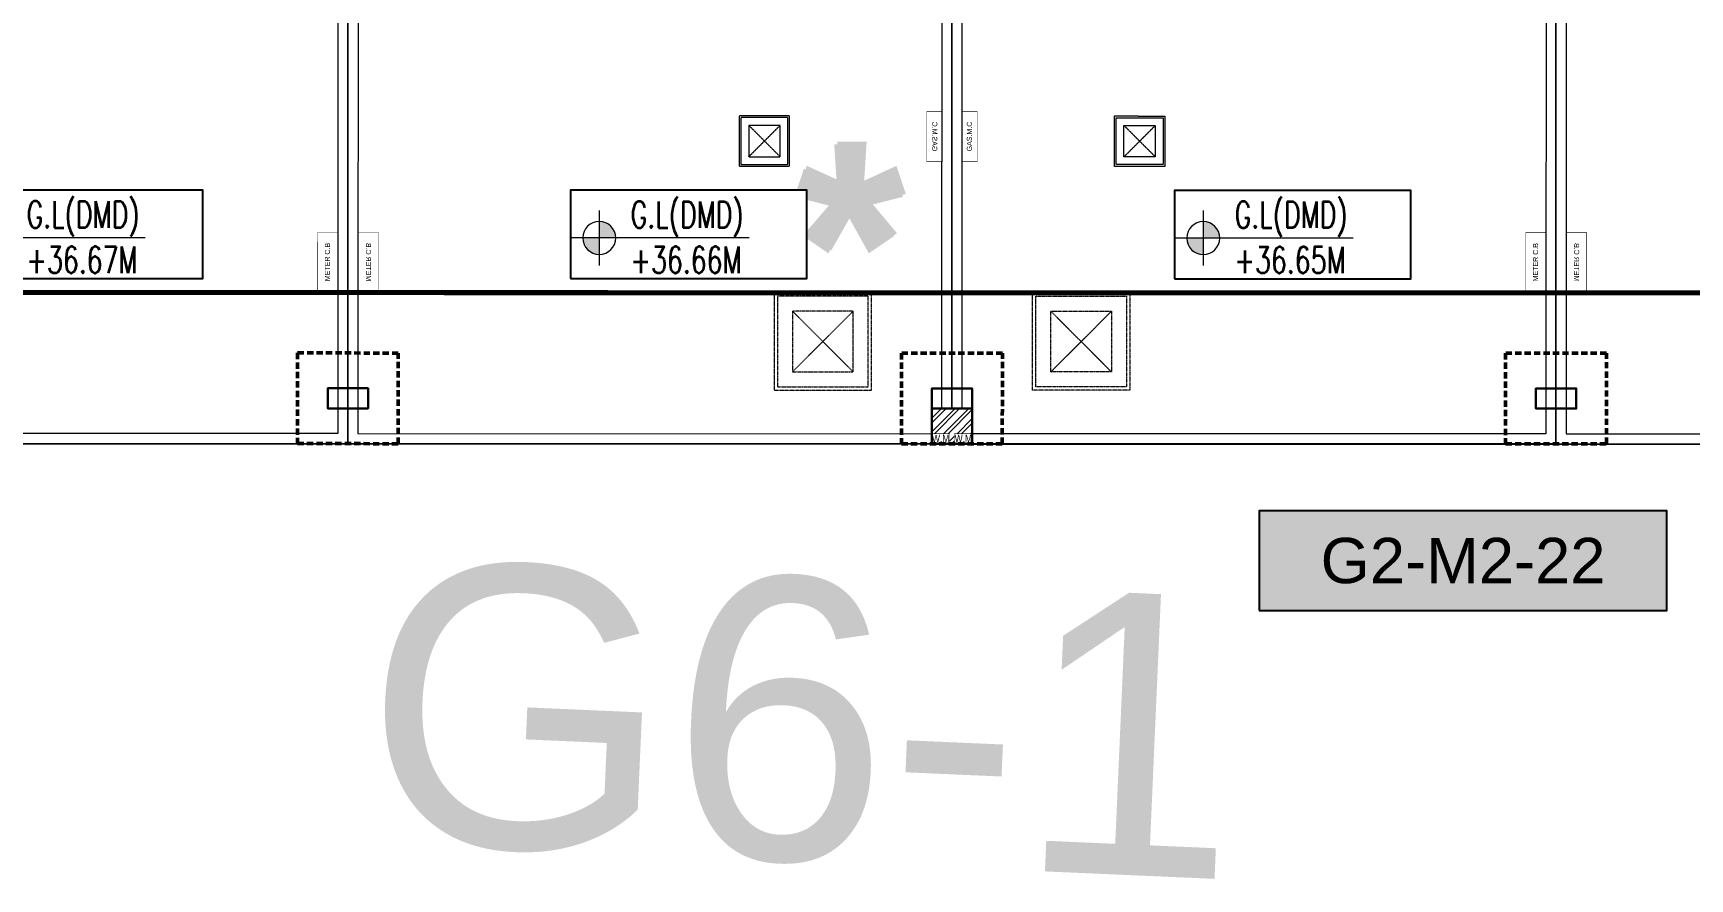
# Model space of a CAD drawing. Header units: centimetres. Extents: x -6122352 to 6876996, y -1694241 to 2592194.
# Drawn here: x 230954 to 247411, y -70509 to -62115 of the extents above; entities that cross this region are included whole.
import ezdxf
from ezdxf.enums import TextEntityAlignment as Align
from ezdxf.xclip import XClip

# ---------------------------------------------------------------- set-up
doc = ezdxf.new("R2010")
doc.units = ezdxf.units.CM
doc.header["$MEASUREMENT"] = 0
doc.header["$XCLIPFRAME"] = 2
for name, pattern in [('23585-XR-AR-END-SETTING OUT PLAN$0$HIDDEN', [0.375, 0.25, -0.125]), ('DASHED2', [0.375, 0.25, -0.125]), ('XR-AR-END-SETTING OUT PLAN$0$23261-XR-AR-SI-GF$0$HIDDEN', [0.375, 0.25, -0.125])]:
    doc.linetypes.add(name, pattern=pattern)
doc.layers.add('08-Compound Wall-4', color=7, linetype='Continuous', lineweight=25, true_color=0xff4405)
for name, color, linetype, lineweight in [('23585-XR-AR-102-6P-GF$0$A-FLOR-XREF', 7, 'Continuous', 9), ('23585-XR-AR-DAMAC PLOT LIMITS$0$1-Mid units', 41, 'Continuous', 5), ('23585-XR-AR-END-SETTING OUT PLAN$0$A-FLOR-UNDR', 8, '23585-XR-AR-END-SETTING OUT PLAN$0$HIDDEN', 5), ('23585-XR-AR-MID-ANNO-GF$0$945-4P-1-101-GROUND FLOOR PLAN$0$XR-MIDDLE-GROUND FLOOR PLAN$0$XR-MIDDLE-GROUND FLOOR PLAN$0$-DR-RW', 6, 'Continuous', 5), ('23585-XR-AR-MID-ANNO-GF$0$945-4P-1-101-GROUND FLOOR PLAN$0$XR-MIDDLE-GROUND FLOOR PLAN$0$XR-MIDDLE-GROUND FLOOR PLAN$0$S-ANNO-TXT', 3, 'Continuous', 25), ('23585-XR-AR-WATER METER$0$A-WALL', 7, 'Continuous', 30), ('23585-XR-AR-WATER METER$0$A-WALL-PATT', 8, 'Continuous', 5), ('23585-XR-AR-WATER METER$0$XR-END-GROUND FLOOR PLAN$0$XR-END-GROUND FLOOR PLAN$0$A-FLOR-PATT_EXT', 8, 'Continuous', 5), ('23585-XR-AR-WATER METER$0$XR-END-GROUND FLOOR PLAN$0$XR-MIDDLE TYPE 2-GROUND FLOOR PLAN$0$XR-MIDDLE-GROUND FLOOR PLAN$0$-DR-RW', 6, 'Continuous', 5), ('23585-XR-AR-WATER METER$0$XR-END-GROUND FLOOR PLAN$0$XR-MIDDLE TYPE 2-GROUND FLOOR PLAN$0$XR-MIDDLE-GROUND FLOOR PLAN$0$S-ANNO-TXT', 3, 'Continuous', 25), ('@ Foundations', 4, 'DASHED2', 50), ('A-ANNO-TEXT', 3, 'Continuous', 25), ('XR-AR-MID-SETTING OUT FOR MASTER$0$23585-XR-AR-MID-GROUND FLOOR$0$A-FLOR-PATT', 8, 'Continuous', 5), ('XR-AR-MID-SETTING OUT FOR MASTER$0$23585-XR-AR-MID-GROUND FLOOR$0$S-COLS', 51, 'Continuous', 40), ('XREF1$0$36-TAGLVL', 23, 'Continuous', 9)]:
    doc.layers.add(name, color=color, linetype=linetype, lineweight=lineweight)
for name, color, linetype in [('23585-XR-AR-BOUNDARY WALLS AND SETBACKS$0$setback', 7, 'XR-AR-END-SETTING OUT PLAN$0$23261-XR-AR-SI-GF$0$HIDDEN'), ('23585-XR-AR-MID-ANNO-GF$0$945-4P-1-101-GROUND FLOOR PLAN$0$XR-MIDDLE-GROUND FLOOR PLAN$0$XR-MIDDLE-GROUND FLOOR PLAN$0$-LPG-CABINET', 6, 'Continuous'), ('@MI-MEP', 7, 'Continuous'), ('@MI-REF LAYER', 7, 'Continuous'), ('B_TH_4', 7, 'Continuous'), ('PANEL-TAGS', 7, 'Continuous'), ('XR-AR-MID-SETTING OUT FOR MASTER$0$23585-XR-AR-MID-GROUND FLOOR$0$GS-HATCH-FLOOR TILE', 251, 'Continuous'), ('XREF1$0$S-LEVELS', 2, 'Continuous'), ('XREF1$0$TYPICAL NEW PROFILE', 3, 'Continuous')]:
    doc.layers.add(name, color=color, linetype=linetype)
doc.styles.add('23585-XR-AR-MALDIVE-1$0$Arial', font='arialbd.ttf')
doc.styles.add('23585-XR-AR-MALDIVE-2$0$Arial', font='arialbd.ttf')
doc.styles.add('23585-XR-AR-MID-ANNO-GF$0$SDC-TEXT', font='arial.ttf')
doc.styles.add('23585-XR-AR-WATER METER$0$XR-END-GROUND FLOOR PLAN$0$XR-MIDDLE TYPE 2-GROUND FLOOR PLAN$0$XR-MIDDLE-GROUND FLOOR PLAN$0$Arial_1', font='arial.ttf', dxfattribs={"height": 0.002951})
doc.styles.add('Arial', font='arialbd.ttf')
doc.styles.add('PANELTAG_STYLE', font='arial.ttf')
doc.styles.add('XREF1$0$DLT_TEXT', font='romans.shx', dxfattribs={"width": 0.7})

# ---------------------------------------------------------------- blocks, each defined once
blk = doc.blocks.new('23585-XR-AR-BOUNDARY WALLS AND SETBACKS')
at = {"layer": '23585-XR-AR-BOUNDARY WALLS AND SETBACKS$0$setback', "ltscale": 40, "const_width": 0.05}
blk.add_lwpolyline([(496589.304, 2769016.814), (496574.927, 2769029.987), (496579.082, 2769034.522), (496583.135, 2769038.945), (496587.189, 2769043.369), (496591.242, 2769047.793), (496595.295, 2769052.217), (496599.449, 2769056.75), (496613.826, 2769043.576), (496609.673, 2769039.043), (496605.619, 2769034.619), (496601.566, 2769030.196), (496597.512, 2769025.772), (496593.459, 2769021.348)], close=True, dxfattribs=at)
blk = doc.blocks.new('A$C9d9485f6')
at = {"layer": 'A-ANNO-TEXT', "rotation": 312.4881850805905}
blk.add_blockref('23585-XR-AR-BOUNDARY WALLS AND SETBACKS', (-2377088.535, -1504219.252), dxfattribs=at)
blk = doc.blocks.new('23585-XR-AR-DAMAC PLOT LIMITS')
at = {"layer": '23585-XR-AR-DAMAC PLOT LIMITS$0$1-Mid units', "color": 251, "true_color": 0x636466}
for points in [[(496589.03, 2769049.82), (496593.083, 2769054.243), (496610.779, 2769038.03), (496606.725, 2769033.606)], [(496584.977, 2769045.396), (496589.03, 2769049.82), (496606.725, 2769033.606), (496602.672, 2769029.182)], [(496580.923, 2769040.972), (496584.977, 2769045.396), (496602.672, 2769029.182), (496598.618, 2769024.758)], [(496576.87, 2769036.549), (496580.923, 2769040.972), (496598.618, 2769024.758), (496594.565, 2769020.335)]]:
    blk.add_lwpolyline(points, close=True, dxfattribs=at)
blk = doc.blocks.new('A$Cf093b529')
at = {"layer": 'A-ANNO-TEXT'}
blk.add_blockref('23585-XR-AR-DAMAC PLOT LIMITS', (-495391.99, -2768603.442), dxfattribs=at)
blk = doc.blocks.new('XR-AR-MID-SETTING OUT FOR MASTER$0$23585-XR-AR-MID-GROUND FLOOR$0$945-4P-1-101-GROUND FLOOR PLAN$0$XR-MIDDLE-CAR PARK HATCH')
at = {"layer": 'XR-AR-MID-SETTING OUT FOR MASTER$0$23585-XR-AR-MID-GROUND FLOOR$0$A-FLOR-PATT'}
blk.add_lwpolyline([(9250, 100), (9250, 5500), (15050, 5503), (15050, 100)], close=True, dxfattribs=at)
blk = doc.blocks.new('XR-AR-MID-SETTING OUT FOR MASTER$0$23585-XR-AR-MID-GROUND FLOOR$0$A$C08698786')
at = {"layer": 'XR-AR-MID-SETTING OUT FOR MASTER$0$23585-XR-AR-MID-GROUND FLOOR$0$S-COLS', "color": 252, "lineweight": 30}
for points in [[(-200, 550), (200, 550), (200, 350), (-200, 350)], [(5800, 550), (6200, 550), (6200, 350), (5800, 350)]]:
    blk.add_lwpolyline(points, close=True, dxfattribs=at)
blk = doc.blocks.new('23585-XR-AR-END-SETTING OUT PLAN$0$MH-800')
at = {"ltscale": 5}
for p, q in [((-294, -651), (306, -51)), ((-294, -51), (306, -651))]:
    blk.add_line(p, q, dxfattribs=at)
for points in [[(-477, 132), (-477, -833), (488, -833), (488, 132)], [(-444, 99), (-444, -801), (456, -801), (456, 99)], [(-294, -51), (-294, -651), (306, -651), (306, -51)]]:
    blk.add_lwpolyline(points, close=True, dxfattribs=at)
blk = doc.blocks.new('XR-AR-MID-SETTING OUT FOR MASTER')
at = {"layer": '23585-XR-AR-MID-ANNO-GF$0$945-4P-1-101-GROUND FLOOR PLAN$0$XR-MIDDLE-GROUND FLOOR PLAN$0$XR-MIDDLE-GROUND FLOOR PLAN$0$-DR-RW', "ltscale": 100, "const_width": 5}
blk.add_lwpolyline([(5900, 1500), (5700, 1500), (5700, 2100), (5900, 2100)], close=True, dxfattribs=at)
at = {"layer": '23585-XR-AR-MID-ANNO-GF$0$945-4P-1-101-GROUND FLOOR PLAN$0$XR-MIDDLE-GROUND FLOOR PLAN$0$XR-MIDDLE-GROUND FLOOR PLAN$0$-LPG-CABINET', "ltscale": 100, "const_width": 5}
blk.add_lwpolyline([(250, 3300), (250, 2800), (100, 2800), (100, 3300)], close=True, dxfattribs=at)
at = {"layer": '08-Compound Wall-4', "ltscale": 100}
blk.add_blockref('XR-AR-MID-SETTING OUT FOR MASTER$0$23585-XR-AR-MID-GROUND FLOOR$0$945-4P-1-101-GROUND FLOOR PLAN$0$XR-MIDDLE-CAR PARK HATCH', (-9150, 0), dxfattribs=at)
at = {"layer": '23585-XR-AR-END-SETTING OUT PLAN$0$A-FLOR-UNDR', "color": 8, "ltscale": 100, "xscale": -0.5182770836547854, "yscale": 0.5182770836547854, "zscale": 0.5182770836547854, "rotation": 270.0000009865863}
blk.add_blockref('23585-XR-AR-END-SETTING OUT PLAN$0$MH-800', (2045, 3001, 0), dxfattribs=at)
at = {"layer": '23585-XR-AR-END-SETTING OUT PLAN$0$A-FLOR-UNDR', "color": 8, "ltscale": 100, "xscale": -1, "rotation": 270.0000009865863}
blk.add_blockref('23585-XR-AR-END-SETTING OUT PLAN$0$MH-800', (1634, 1009), dxfattribs=at)
at = {"layer": 'XR-AR-MID-SETTING OUT FOR MASTER$0$23585-XR-AR-MID-GROUND FLOOR$0$GS-HATCH-FLOOR TILE', "color": 8}
blk.add_blockref('XR-AR-MID-SETTING OUT FOR MASTER$0$23585-XR-AR-MID-GROUND FLOOR$0$A$C08698786', (0, 0), dxfattribs=at)
at = {"layer": '23585-XR-AR-MID-ANNO-GF$0$945-4P-1-101-GROUND FLOOR PLAN$0$XR-MIDDLE-GROUND FLOOR PLAN$0$XR-MIDDLE-GROUND FLOOR PLAN$0$S-ANNO-TXT', "color": 3, "style": '23585-XR-AR-MID-ANNO-GF$0$SDC-TEXT'}
for s, p in [('GAS.M.C', (172, 3050)), ('METER C.B', (5796, 1803))]:
    blk.add_text(s, height=50, rotation=90, dxfattribs=at).set_placement(p, align=Align.MIDDLE)
blk = doc.blocks.new('MID UNIT')
at = {"xscale": 0.001, "yscale": 0.001, "zscale": 0.001}
blk.add_blockref('XR-AR-MID-SETTING OUT FOR MASTER', (0, 0), dxfattribs=at)
blk = doc.blocks.new('TH_4')
blk.add_blockref('MID UNIT', (495802.305, 2769130.514))
at = {"xscale": -1}
blk.add_blockref('MID UNIT', (495826.305, 2769130.514), dxfattribs=at)
blk.add_blockref('MID UNIT', (495814.305, 2769130.514), dxfattribs=at)
blk.add_blockref('MID UNIT', (495814.305, 2769130.514))
at = {"insert": (495813.305, 2769133.514), "char_height": 2, "attachment_point": 2, "style": 'Arial'}
blk.add_mtext('\\pxqc;*', dxfattribs=at)
blk = doc.blocks.new('A$C780da55d')
at = {"insert": (18.622, 2.622), "char_height": 2, "attachment_point": 2, "style": '23585-XR-AR-MALDIVE-1$0$Arial'}
blk.add_mtext('\\pxqc;*', dxfattribs=at)
at = {"layer": 'B_TH_4', "xscale": 1.000039159572381, "yscale": 1.000039159572381, "zscale": 1.000039159572381}
blk.add_blockref('TH_4', (-495814.07, -2769239.302), dxfattribs=at)
blk = doc.blocks.new('23585-XR-AR-WATER METER')
blk.add_wipeout([(-200, 0), (200, 0), (200, 350), (-200, 350)])
at = {"layer": '23585-XR-AR-WATER METER$0$A-WALL-PATT'}
h = blk.add_hatch(dxfattribs=at)
h.set_pattern_fill('ANSI32', color=252, scale=10)
h.set_pattern_definition([(45, (-9150, -4e-08), (-67.3519, 67.3519), []), (45, (-9105.1, -4e-08), (-67.3519, 67.3519), [])])
h.paths.add_polyline_path([(-200, 350), (-200, 100), (-25, 100), (-25, 0), (25, 0), (25, 100), (200, 100), (200, 350)])
at = {"layer": '23585-XR-AR-WATER METER$0$A-WALL'}
blk.add_lwpolyline([(-200, 0), (200, 0), (200, 350), (-200, 350)], close=True, dxfattribs=at)
at = {"layer": '23585-XR-AR-WATER METER$0$XR-END-GROUND FLOOR PLAN$0$XR-END-GROUND FLOOR PLAN$0$A-FLOR-PATT_EXT'}
blk.add_line((100, 0), (-100, 0), dxfattribs=at)
at = {"layer": '23585-XR-AR-WATER METER$0$XR-END-GROUND FLOOR PLAN$0$XR-MIDDLE TYPE 2-GROUND FLOOR PLAN$0$XR-MIDDLE-GROUND FLOOR PLAN$0$-DR-RW', "ltscale": 100, "const_width": 5}
for points in [[(-200, 0), (-200, 100), (-25, 100), (-25, 0)], [(25, 0), (25, 100), (200, 100), (200, 0)]]:
    blk.add_lwpolyline(points, close=True, dxfattribs=at)
at = {"layer": '23585-XR-AR-WATER METER$0$XR-END-GROUND FLOOR PLAN$0$XR-MIDDLE TYPE 2-GROUND FLOOR PLAN$0$XR-MIDDLE-GROUND FLOOR PLAN$0$S-ANNO-TXT', "style": '23585-XR-AR-WATER METER$0$XR-END-GROUND FLOOR PLAN$0$XR-MIDDLE TYPE 2-GROUND FLOOR PLAN$0$XR-MIDDLE-GROUND FLOOR PLAN$0$Arial_1', "width": 0.8}
for p in [(-112, 52), (113, 52)]:
    blk.add_text('W.M', height=75, dxfattribs=at).set_placement(p, align=Align.MIDDLE)
blk = doc.blocks.new('23585-XR-AR-MALDIVE-2$0$TH_4')
blk.add_blockref('A$C780da55d', (495794.655, 2769130.864))
at = {"layer": '@ Foundations', "linetype": 'DASHED2', "ltscale": 0.25, "elevation": 0}
for points in [[(495808.806, 2769131.414), (495807.805, 2769131.414), (495807.805, 2769130.514), (495808.806, 2769130.514)], [(495820.806, 2769131.414), (495819.805, 2769131.414), (495819.805, 2769130.514), (495820.806, 2769130.514)]]:
    blk.add_lwpolyline(points, close=True, dxfattribs=at)
at = {"layer": '23585-XR-AR-102-6P-GF$0$A-FLOR-XREF', "xscale": 0.001, "yscale": 0.001, "zscale": 0.001}
blk.add_blockref('23585-XR-AR-WATER METER', (495814.306, 2769130.514), dxfattribs=at)
at = {"layer": '@ Foundations', "linetype": 'DASHED2', "ltscale": 0.25, "elevation": 0}
blk.add_lwpolyline([(495814.806, 2769131.414), (495813.805, 2769131.414), (495813.805, 2769130.514), (495814.806, 2769130.514)], close=True, dxfattribs=at)
blk = doc.blocks.new('A$C4721b5b5')
at = {"color": 1, "true_color": 0xeb0000, "const_width": 0.01}
blk.add_lwpolyline([(33.15, 0), (27.15, 0), (21.15, 0), (15.15, 0), (9.15, 0), (0, 0), (0, 24), (9.15, 24), (15.15, 24), (21.15, 24), (27.15, 24), (33.15, 24), (42.298, 24), (42.297, 0)], close=True, dxfattribs=at)
blk = doc.blocks.new('XREF1$0$LVL  ATTR')
at = {"color": 7}
blk.add_wipeout([(-0.337, 0.384), (1.897, 0.384), (1.897, -0.45), (-0.337, -0.45)], dxfattribs=at)
at = {"layer": 'XREF1$0$36-TAGLVL', "extrusion": (-4.88814e-07, 1.40652e-17, 1)}
h = blk.add_hatch(color=252, dxfattribs=at)
h.paths.add_polyline_path([(-0.065, 0.156, 0.414214), (-0.222, 0), (-0.065, 0)])
h.paths.add_polyline_path([(0.091, 0), (-0.065, 0), (-0.065, -0.156, 0.414214)])
for p, q in [((-0.065, -0.26), (-0.065, 0.26)), ((1.351, 0, 0), (-0.325, 0, 0))]:
    blk.add_line(p, q, dxfattribs=at)
blk.add_circle((-0.065, 0, 0), 0.156, dxfattribs=at)
at = {"layer": 'XREF1$0$S-LEVELS', "color": 1}
blk.add_lwpolyline([(-0.337, 0.384), (1.897, 0.384), (1.897, -0.45), (-0.337, -0.45)], close=True, dxfattribs=at)
at = {"layer": 'XREF1$0$TYPICAL NEW PROFILE', "color": 3, "style": 'XREF1$0$DLT_TEXT', "width": 0.7}
for tag, p in [('+0.00M', (0.241, 0.067, 0)), ('S.S.L', (0.241, -0.345, 0))]:
    blk.add_attdef(tag, p, '', height=0.25, dxfattribs=at)
blk = doc.blocks.new('A$C01f2c052')
at = {"color": 1, "true_color": 0xeb0000, "const_width": 0.01}
blk.add_lwpolyline([(33.15, 0.639), (27.15, 0.639), (21.15, 0.639), (15.15, 0.639), (9.15, 0.639), (0, 0.639), (0, 24.639), (9.15, 24.639), (15.15, 24.639), (21.15, 24.639), (27.15, 24.639), (33.15, 24.639), (42.298, 24.639), (42.297, 0.639)], close=True, dxfattribs=at)
blk = doc.blocks.new('PANELTAG')
at = {"layer": 'PANEL-TAGS', "color": 1}
blk.add_lwpolyline([(-13.5, -3.3), (13.5, -3.3), (13.5, 3.3), (-13.5, 3.3)], close=True, dxfattribs=at)
at = {"layer": 'PANEL-TAGS', "color": 40, "true_color": 0xffd700}
blk.add_solid([(-13.5, -3.3), (13.5, -3.3), (-13.5, 3.3), (13.5, 3.3)], dxfattribs=at)
at = {"layer": 'PANEL-TAGS', "color": 5, "style": 'PANELTAG_STYLE'}
blk.add_attdef('TAGNO', text='', height=3, dxfattribs=at).set_placement((0, 0), align=Align.CENTER)

msp = doc.modelspace()

# ---------------------------------------------------------------- block references
at = {"layer": '@MI-REF LAYER', "xscale": 1000, "yscale": 1000, "zscale": 1000}
msp.add_blockref('A$C9d9485f6', (-23958.95046, 48155.57226), dxfattribs=at)
at = {"layer": '@MI-REF LAYER', "xscale": 1000, "yscale": 1000, "zscale": 1000, "rotation": 312.4882903633292}
msp.add_blockref('A$Cf093b529', (-891608.73293, 539022.72011), dxfattribs=at)
at = {"layer": 'PANEL-TAGS'}
ref = msp.add_blockref('PANELTAG', (245157.94012, -67349.63561), dxfattribs=dict(at, xscale=150, yscale=150, zscale=150))
ref.add_attrib('TAGNO', 'G2-M2-22', dxfattribs={"color": 5, "height": 450, "style": 'PANELTAG_STYLE'}).set_placement((245157.94012, -67349.63561), align=Align.MIDDLE_CENTER)

# ---------------------------------------------------------------- texts
at = {"layer": '@MI-REF LAYER', "insert": (238597.15433, -68948.47026), "char_height": 2800, "attachment_point": 5, "rotation": 357.488290363, "style": '23585-XR-AR-MALDIVE-2$0$Arial'}
msp.add_mtext('\\A1;{\\fArial|b0|i0|c0|p34;G6-1}', dxfattribs=at)

# ---------------------------------------------------------------- next in the draw order: block references
at = {"layer": '@MI-REF LAYER'}
ref = msp.add_blockref('23585-XR-AR-MALDIVE-2$0$TH_4', (-496065279.17202, -2769108736.02454), dxfattribs=dict(at, xscale=999.9999999999999, yscale=999.9999999999999, zscale=999.9999999999999, rotation=359.9898394798748))
XClip(ref).set_block_clipping_path([(495793.2155861144, 2769130.5138542922), (495835.2528588839, 2769130.5138520016), (495835.2536825731, 2769154.4537907955), (495826.3054985607, 2769154.4138743416), (495820.3057792054, 2769154.4138282165), (495814.3054913876, 2769154.4138067807), (495808.3054867608, 2769154.4137730021), (495802.3056271335, 2769154.4138743337), (495793.2155869144, 2769154.4538613143)])

# ---------------------------------------------------------------- next in the draw order: block references
at = {"layer": '@MI-MEP', "color": 10, "xscale": 1000, "yscale": 1000, "zscale": 1000, "rotation": 359.9898395876862}
msp.add_blockref('A$C4721b5b5', (218931.05523, -66187.09152), dxfattribs=at)

# ---------------------------------------------------------------- next in the draw order: block references
at = {"layer": '@MI-REF LAYER', "color": 7}
ref = msp.add_blockref('XREF1$0$LVL  ATTR', (230646.10129, -64146.25639, 0), dxfattribs=dict(at, xscale=-1051.480567989675, yscale=1051.480567989676, zscale=1051.480567989675, rotation=179.9900720309284))
ref.add_attrib('S.S.L', 'G.L(DMD)', (230889.16498, -64046.12687, -0.15112), dxfattribs={"layer": 'XREF1$0$TYPICAL NEW PROFILE', "color": 3, "height": 262.870142, "rotation": 359.990075322, "style": 'XREF1$0$DLT_TEXT', "width": 0.7})
ref.add_attrib('+0.00M', '+36.67M ', (230886.86162, -64495.46147, -0.15112), dxfattribs={"layer": 'XREF1$0$TYPICAL NEW PROFILE', "color": 3, "height": 262.870142, "rotation": 359.990075322, "style": 'XREF1$0$DLT_TEXT', "width": 0.7})
ref = msp.add_blockref('XREF1$0$LVL  ATTR', (236646.11447, -64147.35418, 0), dxfattribs=dict(at, xscale=-1051.480567989675, yscale=1051.480567989676, zscale=1051.480567989675, rotation=179.9900720309284))
ref.add_attrib('S.S.L', 'G.L(DMD)', (236889.17816, -64047.22466, -0.15112), dxfattribs={"layer": 'XREF1$0$TYPICAL NEW PROFILE', "color": 3, "height": 262.870142, "rotation": 359.990075322, "style": 'XREF1$0$DLT_TEXT', "width": 0.7})
ref.add_attrib('+0.00M', '+36.66M ', (236886.87479, -64496.55926, -0.15112), dxfattribs={"layer": 'XREF1$0$TYPICAL NEW PROFILE', "color": 3, "height": 262.870142, "rotation": 359.990075322, "style": 'XREF1$0$DLT_TEXT', "width": 0.7})
ref = msp.add_blockref('XREF1$0$LVL  ATTR', (242646.11077, -64148.3844, 0), dxfattribs=dict(at, xscale=-1051.480567989675, yscale=1051.480567989676, zscale=1051.480567989675, rotation=179.9900720309284))
ref.add_attrib('S.S.L', 'G.L(DMD)', (242889.17446, -64048.25489, -0.15112), dxfattribs={"layer": 'XREF1$0$TYPICAL NEW PROFILE', "color": 3, "height": 262.870142, "rotation": 359.990075322, "style": 'XREF1$0$DLT_TEXT', "width": 0.7})
ref.add_attrib('+0.00M', '+36.65M ', (242886.87109, -64497.58949, -0.15112), dxfattribs={"layer": 'XREF1$0$TYPICAL NEW PROFILE', "color": 3, "height": 262.870142, "rotation": 359.990075322, "style": 'XREF1$0$DLT_TEXT', "width": 0.7})

# ---------------------------------------------------------------- next in the draw order: block references
at = {"layer": '@MI-REF LAYER', "color": 10, "xscale": 1000, "yscale": 1000, "zscale": 1000, "rotation": 359.9898394800435}
msp.add_blockref('A$C01f2c052', (218930.94187, -66826.36951), dxfattribs=at)

doc.saveas('drawing.dxf')
